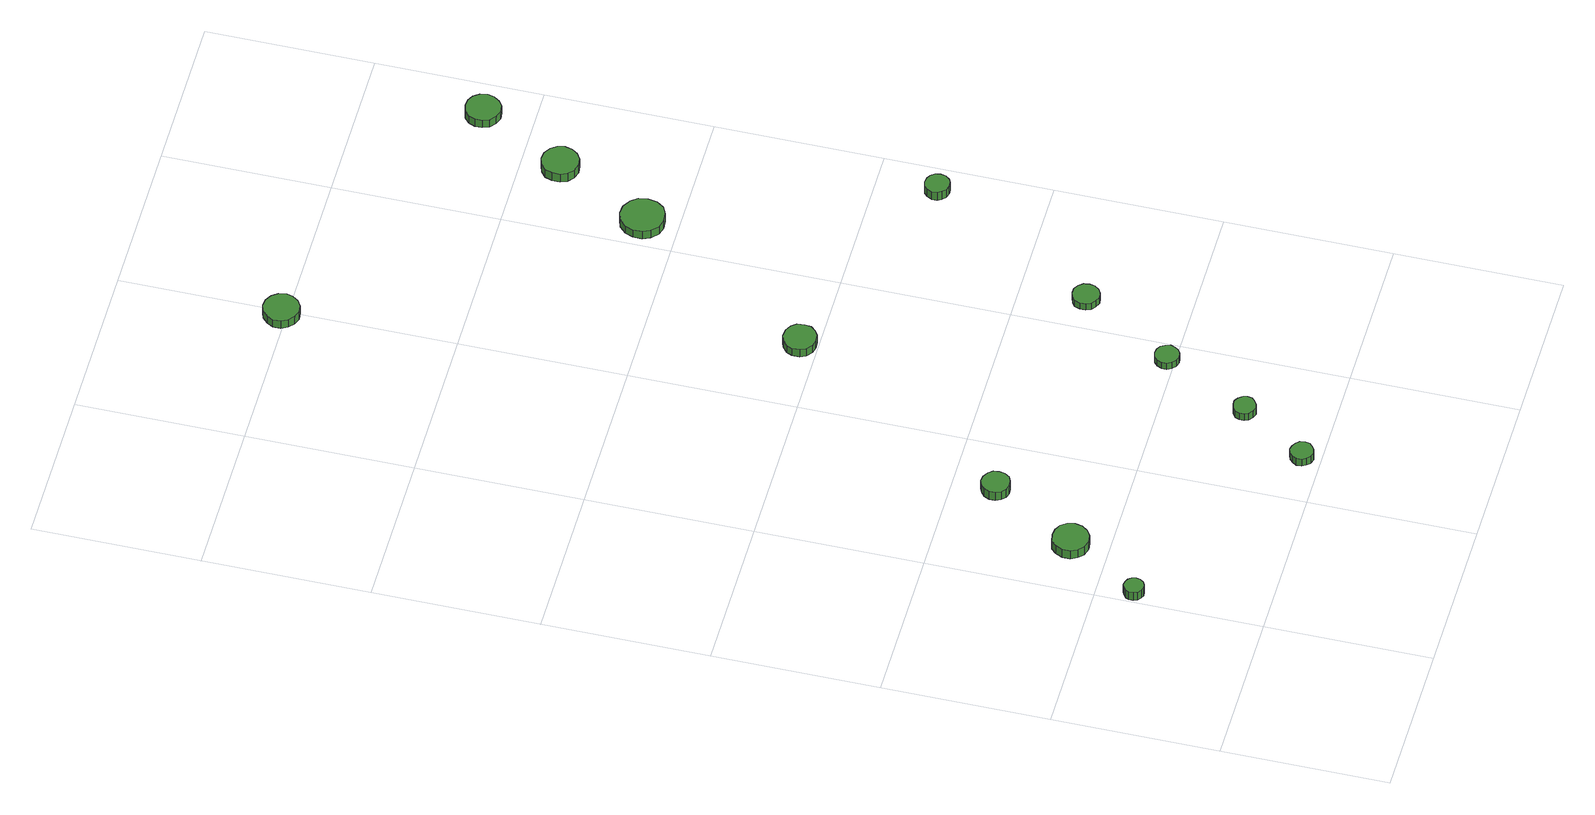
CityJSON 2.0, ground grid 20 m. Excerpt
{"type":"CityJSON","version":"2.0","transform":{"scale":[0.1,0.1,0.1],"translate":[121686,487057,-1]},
"CityObjects":{
"tree1":{"type":"SolitaryVegetationObject","attributes":{"function":"something"},"geometry":[{"type":"MultiSurface","lod":"1","boundaries":[[[0,1,2,3,4,5,6,7,8,9,10,11,12,13,14]],[[15,16,17,18,19,20,21,22,23,24,25,26,27,28,29]],[[0,29,28,1]],[[1,28,27,2]],[[2,27,26,3]],[[3,26,25,4]],[[4,25,24,5]],[[5,24,23,6]],[[6,23,22,7]],[[7,22,21,8]],[[8,21,20,9]],[[9,20,19,10]],[[10,19,18,11]],[[11,18,17,12]],[[12,17,16,13]],[[13,16,15,14]],[[14,15,29,0]]]}]},
"tree2":{"type":"SolitaryVegetationObject","attributes":{"function":"something"},"geometry":[{"type":"MultiSurface","lod":"1","boundaries":[[[30,31,32,33,34,35,36,37,38,39,40,41,42,43,44]],[[45,46,47,48,49,50,51,52,53,54,55,56,57,58,59]],[[30,59,58,31]],[[31,58,57,32]],[[32,57,56,33]],[[33,56,55,34]],[[34,55,54,35]],[[35,54,53,36]],[[36,53,52,37]],[[37,52,51,38]],[[38,51,50,39]],[[39,50,49,40]],[[40,49,48,41]],[[41,48,47,42]],[[42,47,46,43]],[[43,46,45,44]],[[44,45,59,30]]]}]},
"tree3":{"type":"SolitaryVegetationObject","attributes":{"function":"something"},"geometry":[{"type":"MultiSurface","lod":"1","boundaries":[[[60,61,62,63,64,65,66,67,68,69,70,71,72,73,74]],[[75,76,77,78,79,80,81,82,83,84,85,86,87,88,89]],[[60,89,88,61]],[[61,88,87,62]],[[62,87,86,63]],[[63,86,85,64]],[[64,85,84,65]],[[65,84,83,66]],[[66,83,82,67]],[[67,82,81,68]],[[68,81,80,69]],[[69,80,79,70]],[[70,79,78,71]],[[71,78,77,72]],[[72,77,76,73]],[[73,76,75,74]],[[74,75,89,60]]]}]},
"tree4":{"type":"SolitaryVegetationObject","attributes":{"function":"something"},"geometry":[{"type":"MultiSurface","lod":"1","boundaries":[[[90,91,92,93,94,95,96,97,98,99,100,101,102,103,104]],[[105,106,107,108,109,110,111,112,113,114,115,116,117,118,119]],[[90,119,118,91]],[[91,118,117,92]],[[92,117,116,93]],[[93,116,115,94]],[[94,115,114,95]],[[95,114,113,96]],[[96,113,112,97]],[[97,112,111,98]],[[98,111,110,99]],[[99,110,109,100]],[[100,109,108,101]],[[101,108,107,102]],[[102,107,106,103]],[[103,106,105,104]],[[104,105,119,90]]]}]},
"tree5":{"type":"SolitaryVegetationObject","attributes":{"function":"something"},"geometry":[{"type":"MultiSurface","lod":"1","boundaries":[[[120,121,122,123,124,125,126,127,128,129,130,131,132,133,134]],[[135,136,137,138,139,140,141,142,143,144,145,146,147,148,149]],[[120,149,148,121]],[[121,148,147,122]],[[122,147,146,123]],[[123,146,145,124]],[[124,145,144,125]],[[125,144,143,126]],[[126,143,142,127]],[[127,142,141,128]],[[128,141,140,129]],[[129,140,139,130]],[[130,139,138,131]],[[131,138,137,132]],[[132,137,136,133]],[[133,136,135,134]],[[134,135,149,120]]]}]},
"tree6":{"type":"SolitaryVegetationObject","attributes":{"function":"something"},"geometry":[{"type":"MultiSurface","lod":"1","boundaries":[[[150,151,152,153,154,155,156,157,158,159,160,161,162,163,164]],[[165,166,167,168,169,170,171,172,173,174,175,176,177,178,179]],[[150,179,178,151]],[[151,178,177,152]],[[152,177,176,153]],[[153,176,175,154]],[[154,175,174,155]],[[155,174,173,156]],[[156,173,172,157]],[[157,172,171,158]],[[158,171,170,159]],[[159,170,169,160]],[[160,169,168,161]],[[161,168,167,162]],[[162,167,166,163]],[[163,166,165,164]],[[164,165,179,150]]]}]},
"tree7":{"type":"SolitaryVegetationObject","attributes":{"function":"something"},"geometry":[{"type":"MultiSurface","lod":"1","boundaries":[[[180,181,182,183,184,185,186,187,188,189,190,191,192,193,194]],[[195,196,197,198,199,200,201,202,203,204,205,206,207,208,209]],[[180,209,208,181]],[[181,208,207,182]],[[182,207,206,183]],[[183,206,205,184]],[[184,205,204,185]],[[185,204,203,186]],[[186,203,202,187]],[[187,202,201,188]],[[188,201,200,189]],[[189,200,199,190]],[[190,199,198,191]],[[191,198,197,192]],[[192,197,196,193]],[[193,196,195,194]],[[194,195,209,180]]]}]},
"tree8":{"type":"SolitaryVegetationObject","attributes":{"function":"something"},"geometry":[{"type":"MultiSurface","lod":"1","boundaries":[[[210,211,212,213,214,215,216,217,218,219,220,221,222,223,224]],[[225,226,227,228,229,230,231,232,233,234,235,236,237,238,239]],[[210,239,238,211]],[[211,238,237,212]],[[212,237,236,213]],[[213,236,235,214]],[[214,235,234,215]],[[215,234,233,216]],[[216,233,232,217]],[[217,232,231,218]],[[218,231,230,219]],[[219,230,229,220]],[[220,229,228,221]],[[221,228,227,222]],[[222,227,226,223]],[[223,226,225,224]],[[224,225,239,210]]]}]},
"tree9":{"type":"SolitaryVegetationObject","attributes":{"function":"something"},"geometry":[{"type":"MultiSurface","lod":"1","boundaries":[[[240,241,242,243,244,245,246,247,248,249,250,251,252,253,254]],[[255,256,257,258,259,260,261,262,263,264,265,266,267,268,269]],[[240,269,268,241]],[[241,268,267,242]],[[242,267,266,243]],[[243,266,265,244]],[[244,265,264,245]],[[245,264,263,246]],[[246,263,262,247]],[[247,262,261,248]],[[248,261,260,249]],[[249,260,259,250]],[[250,259,258,251]],[[251,258,257,252]],[[252,257,256,253]],[[253,256,255,254]],[[254,255,269,240]]]}]},
"tree10":{"type":"SolitaryVegetationObject","attributes":{"function":"something"},"geometry":[{"type":"MultiSurface","lod":"1","boundaries":[[[270,271,272,273,274,275,276,277,278,279,280,281,282,283,284]],[[285,286,287,288,289,290,291,292,293,294,295,296,297,298,299]],[[270,299,298,271]],[[271,298,297,272]],[[272,297,296,273]],[[273,296,295,274]],[[274,295,294,275]],[[275,294,293,276]],[[276,293,292,277]],[[277,292,291,278]],[[278,291,290,279]],[[279,290,289,280]],[[280,289,288,281]],[[281,288,287,282]],[[282,287,286,283]],[[283,286,285,284]],[[284,285,299,270]]]}]},
"tree11":{"type":"SolitaryVegetationObject","attributes":{"function":"something"},"geometry":[{"type":"MultiSurface","lod":"1","boundaries":[[[300,301,302,303,304,305,306,307,308,309,310,311,312,313,314]],[[315,316,317,318,319,320,321,322,323,324,325,326,327,328,329]],[[300,329,328,301]],[[301,328,327,302]],[[302,327,326,303]],[[303,326,325,304]],[[304,325,324,305]],[[305,324,323,306]],[[306,323,322,307]],[[307,322,321,308]],[[308,321,320,309]],[[309,320,319,310]],[[310,319,318,311]],[[311,318,317,312]],[[312,317,316,313]],[[313,316,315,314]],[[314,315,329,300]]]}]},
"tree12":{"type":"SolitaryVegetationObject","attributes":{"function":"something"},"geometry":[{"type":"MultiSurface","lod":"1","boundaries":[[[330,331,332,333,334,335,336,337,338,339,340,341,342,343,344]],[[345,346,347,348,349,350,351,352,353,354,355,356,357,358,359]],[[330,359,358,331]],[[331,358,357,332]],[[332,357,356,333]],[[333,356,355,334]],[[334,355,354,335]],[[335,354,353,336]],[[336,353,352,337]],[[337,352,351,338]],[[338,351,350,339]],[[339,350,349,340]],[[340,349,348,341]],[[341,348,347,342]],[[342,347,346,343]],[[343,346,345,344]],[[344,345,359,330]]]}]},
"tree13":{"type":"SolitaryVegetationObject","attributes":{"function":"something"},"geometry":[{"type":"MultiSurface","lod":"1","boundaries":[[[360,361,362,363,364,365,366,367,368,369,370,371,372,373,374]],[[375,376,377,378,379,380,381,382,383,384,385,386,387,388,389]],[[360,389,388,361]],[[361,388,387,362]],[[362,387,386,363]],[[363,386,385,364]],[[364,385,384,365]],[[365,384,383,366]],[[366,383,382,367]],[[367,382,381,368]],[[368,381,380,369]],[[369,380,379,370]],[[370,379,378,371]],[[371,378,377,372]],[[372,377,376,373]],[[373,376,375,374]],[[374,375,389,360]]]}]}
},
"vertices":[
[24,156,20],[23,161,20],[20,165,20],[16,167,20],[11,168,20],[7,166,20],[3,163,20],[1,159,20],[1,154,20],[3,149,20],[7,146,20],[11,144,20],[16,145,20],[20,147,20],[23,151,20],[23,151,7],[20,147,7],[16,145,7],[11,144,7],[7,146,7],[3,149,7],[1,154,7],[1,159,7],[3,163,7],[7,166,7],[11,168,7],[16,167,7],[20,165,7],[23,161,7],[24,156,7],
[90,245,19],[88,254,19],[83,261,19],[75,265,19],[66,266,19],[57,264,19],[51,258,19],[47,249,19],[47,240,19],[51,232,19],[57,226,19],[66,223,19],[75,224,19],[83,229,19],[88,236,19],[88,236,6],[83,229,6],[75,224,6],[66,223,6],[57,226,6],[51,232,6],[47,240,6],[47,249,6],[51,258,6],[57,264,6],[66,266,6],[75,265,6],[83,261,6],[88,254,6],[90,245,6],
[147,349,19],[146,356,19],[142,361,19],[135,365,19],[128,366,19],[122,363,19],[117,359,19],[114,352,19],[114,345,19],[117,339,19],[122,334,19],[128,332,19],[135,333,19],[142,336,19],[146,342,19],[146,342,6],[142,336,6],[135,333,6],[128,332,6],[122,334,6],[117,339,6],[114,345,6],[114,352,6],[117,359,6],[122,363,6],[128,366,6],[135,365,6],[142,361,6],[146,356,6],[147,349,6],
[281,23,16],[280,29,16],[276,33,16],[271,36,16],[266,37,16],[260,35,16],[256,31,16],[253,26,16],[253,20,16],[256,15,16],[260,11,16],[266,9,16],[271,10,16],[276,13,16],[280,17,16],[280,17,5],[276,13,5],[271,10,5],[266,9,5],[260,11,5],[256,15,5],[253,20,5],[253,26,5],[256,31,5],[260,35,5],[266,37,5],[271,36,5],[276,33,5],[280,29,5],[281,23,5],
[333,104,16],[332,109,16],[328,114,16],[323,117,16],[318,117,16],[313,116,16],[308,112,16],[306,107,16],[306,101,16],[308,96,16],[313,92,16],[318,90,16],[323,91,16],[328,94,16],[332,98,16],[332,98,5],[328,94,5],[323,91,5],[318,90,5],[313,92,5],[308,96,5],[306,101,5],[306,107,5],[308,112,5],[313,116,5],[318,117,5],[323,117,5],[328,114,5],[332,109,5],[333,104,5],
[390,209,15],[388,215,15],[385,220,15],[380,223,15],[374,224,15],[368,222,15],[364,218,15],[361,212,15],[361,206,15],[364,201,15],[368,197,15],[374,195,15],[380,196,15],[385,199,15],[388,203,15],[388,203,5],[385,199,5],[380,196,5],[374,195,5],[368,197,5],[364,201,5],[361,206,5],[361,212,5],[364,218,5],[368,222,5],[374,224,5],[380,223,5],[385,220,5],[388,215,5],[390,209,5],
[311,620,22],[310,629,22],[305,635,22],[298,639,22],[289,640,22],[282,638,22],[275,632,22],[272,625,22],[272,616,22],[275,609,22],[282,603,22],[289,601,22],[298,602,22],[305,606,22],[310,612,22],[310,612,10],[305,606,10],[298,602,10],[289,601,10],[282,603,10],[275,609,10],[272,616,10],[272,625,10],[275,632,10],[282,638,10],[289,640,10],[298,639,10],[305,635,10],[310,629,10],[311,620,10],
[459,322,15],[458,329,15],[454,334,15],[448,338,15],[442,338,15],[435,336,15],[430,332,15],[428,326,15],[428,319,15],[430,313,15],[435,309,15],[442,306,15],[448,307,15],[454,310,15],[458,316,15],[458,316,5],[454,310,5],[448,307,5],[442,306,5],[435,309,5],[430,313,5],[428,319,5],[428,326,5],[430,332,5],[435,336,5],[442,338,5],[448,338,5],[454,334,5],[458,329,5],[459,322,5],
[217,1206,16],[215,1215,16],[210,1222,16],[202,1227,16],[193,1228,16],[185,1225,16],[178,1219,16],[174,1211,16],[174,1202,16],[178,1194,16],[185,1188,16],[193,1185,16],[202,1186,16],[210,1191,16],[215,1198,16],[215,1198,4],[210,1191,4],[202,1186,4],[193,1185,4],[185,1188,4],[178,1194,4],[174,1202,4],[174,1211,4],[178,1219,4],[185,1225,4],[193,1228,4],[202,1227,4],[210,1222,4],[215,1215,4],[217,1206,4],
[455,841,24],[453,852,24],[447,860,24],[437,866,24],[426,867,24],[416,864,24],[408,856,24],[404,846,24],[404,835,24],[408,826,24],[416,818,24],[426,815,24],[437,816,24],[447,821,24],[453,830,24],[453,830,12],[447,821,12],[437,816,12],[426,815,12],[416,818,12],[408,826,12],[404,835,12],[404,846,12],[408,856,12],[416,864,12],[426,867,12],[437,866,12],[447,860,12],[453,852,12],[455,841,12],
[575,527,24],[574,533,24],[570,538,24],[565,541,24],[559,542,24],[553,540,24],[549,536,24],[546,530,24],[546,524,24],[549,519,24],[553,515,24],[559,513,24],[565,513,24],[570,516,24],[574,521,24],[574,521,11],[570,516,11],[565,513,11],[559,513,11],[553,515,11],[549,519,11],[546,524,11],[546,530,11],[549,536,11],[553,540,11],[559,542,11],[565,541,11],[570,538,11],[574,533,11],[575,527,11],
[515,954,19],[513,963,19],[508,970,19],[500,975,19],[491,976,19],[482,973,19],[475,967,19],[472,959,19],[472,949,19],[475,941,19],[482,935,19],[491,932,19],[500,933,19],[508,938,19],[513,945,19],[513,945,6],[508,938,6],[500,933,6],[491,932,6],[482,935,6],[475,941,6],[472,949,6],[472,959,6],[475,967,6],[482,973,6],[491,976,6],[500,975,6],[508,970,6],[513,963,6],[515,954,6],
[574,1060,17],[572,1069,17],[567,1076,17],[560,1080,17],[551,1081,17],[543,1079,17],[536,1073,17],[533,1065,17],[533,1056,17],[536,1048,17],[543,1042,17],[551,1039,17],[560,1040,17],[567,1045,17],[572,1052,17],[572,1052,5],[567,1045,5],[560,1040,5],[551,1039,5],[543,1042,5],[536,1048,5],[533,1056,5],[533,1065,5],[536,1073,5],[543,1079,5],[551,1081,5],[560,1080,5],[567,1076,5],[572,1069,5],[574,1060,5]
]}
